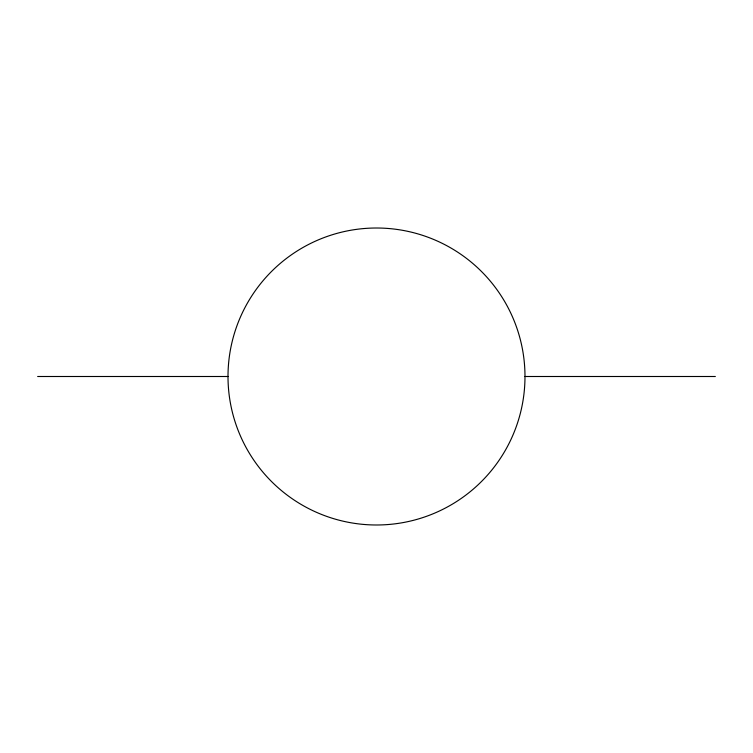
<?xml version="1.0" encoding="UTF-8"?>
<svg xmlns="http://www.w3.org/2000/svg" width="753" height="753" viewBox="0 0 753 753"><rect width="100%" height="100%" fill="white"/><g stroke="black" fill="none" stroke-linecap="round" stroke-linejoin="round"><path stroke-width="1.13" d="M37.65 376.5L228.018 376.5M524.982 376.5A148.482 148.482 0 0 0 302.254 247.906A148.482 148.482 0 0 0 302.254 505.094A148.482 148.482 0 0 0 524.982 376.5L715.35 376.5"/></g></svg>
